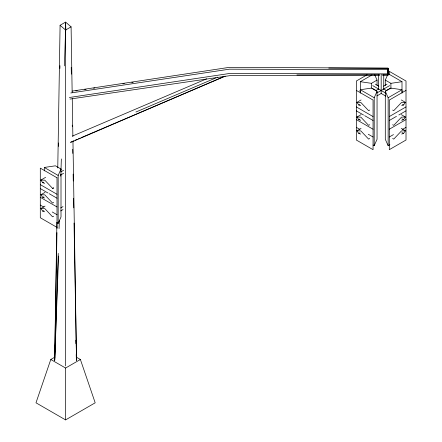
<?xml version="1.0" encoding="UTF-8"?>
<svg xmlns="http://www.w3.org/2000/svg" width="442" height="442" viewBox="0 0 442 442"><rect width="100%" height="100%" fill="white"/><g stroke="black" fill="none" stroke-linecap="round" stroke-linejoin="round"><path stroke-width="0.66" d="M65.587 419.9L65.587 368.031L80.389 359.49L95.185 402.811L65.587 419.9L35.99 402.811L50.786 359.49L54.93 357.097M65.587 365.899L65.587 30.028L60.084 25.277L65.587 22.1L71.09 26.852L72.156 92.422M388.043 68.51L388.043 74.847L388.043 70.626M382.485 75.14L388.004 75.157L388.021 68.245L328.726 68.09M388.021 68.245L388.004 75.157M54.659 360.236L56.891 222.392M57.769 167.943L60.084 25.277M54.664 360.23L56.952 232.614M57.029 228.475L57.051 227.094M58.499 146.385L58.559 142.937M59.897 68.433L59.946 65.676M58.25 253.382L54.736 360.236L58.548 256.04M59.062 228.569L59.333 220.293M60.786 176.176L60.852 174.109M60.99 169.971L61.35 158.943M64.41 65.88L65.587 30.028L71.09 26.852M57.007 222.735L58.162 223.403L58.162 175.452L61.007 169.048L55.399 165.811L44.305 167.452L44.305 170.877M58.162 223.403L61.007 216.994L61.007 169.048M374.203 97.737L377.054 91.334L371.44 88.096L360.346 89.737L374.203 97.737L374.203 145.683L373.048 145.02M385.297 85.577L385.297 80.096L388.142 73.692L401.999 81.693L401.999 93.163M374.203 145.683L377.054 139.28L377.054 91.334M401.668 105.616L403.513 105.03L405.447 102.367L401.281 99.958M401.668 120.301L403.513 119.716L405.447 117.047L401.281 114.638M401.668 134.053L403.513 133.467L405.447 130.804L401.281 128.395M44.636 183.336L42.791 182.745L40.857 180.082L45.62 177.33M60.664 172.004L63.598 170.308M42.791 182.745L43.869 182.126M60.664 174.977L63.598 173.281M44.636 198.016L42.791 197.43L40.857 194.762L45.029 192.358M40.857 180.082L44.78 180.165L52.576 188.391L53.648 187.773M42.791 197.43L43.869 196.806M44.636 211.768L42.791 211.182L40.857 208.519L45.029 206.11M53.648 202.453L52.576 203.077L44.78 194.85L40.857 194.762M42.791 211.182L43.869 210.563M60.664 207.961L63.013 206.607M60.664 210.933L63.013 209.58M53.648 216.21L52.576 216.829L44.78 208.602L40.857 208.519M367.081 74.82L356.335 81.024L356.335 140.026L373.054 149.678L373.054 100.052L356.335 90.406M360.346 93.163L360.346 81.693L371.893 75.024M360.346 81.693L371.44 83.334L377.054 80.096L374.722 74.853M375.667 90.698L378.601 89.002M383.523 86.162L387.043 84.129M360.683 105.616L358.838 105.03L356.898 102.367L361.07 99.958M377.065 92.864L389.617 85.615M358.838 105.03L359.91 104.411M377.065 95.837L381.175 93.461L385.866 96.174M386.093 90.621L389.617 88.588M388.142 145.683L385.297 139.28L385.297 91.334L390.905 88.096L401.999 89.737L388.142 97.737L388.142 145.683L389.877 144.683M360.683 120.301L358.838 119.716L356.898 117.047L361.07 114.638M369.694 110.058L368.617 110.677L360.821 102.45L356.898 102.367M401.9 91.461L402.977 90.842M406.01 90.406L389.297 100.052L389.297 149.678L406.01 140.026L406.01 81.024L389.297 71.372L389.297 74.781M358.838 119.716L359.91 119.091M360.683 134.053L358.838 133.467L356.898 130.804L361.07 128.395M369.694 124.738L368.617 125.362L360.821 117.13L356.898 117.047M358.838 133.467L359.91 132.843M389.297 116.566L406.01 106.914M389.297 120.495L396.457 116.362M398.85 114.981L406.01 110.843M369.694 138.495L368.617 139.114L360.821 130.887L356.898 130.804M389.297 129.235L406.01 119.583M389.297 137.003L393.474 134.595M402.43 129.423L406.01 127.351M70.427 142.545L224.343 76.361M72.46 136.064L206.685 78.809M135.909 112.019L217.58 77.179M70.808 142.07L73.974 140.716M75.239 140.18L77.14 139.368M78.405 138.827L80.3 138.02M81.571 137.479L225.287 76.173M52.576 188.391L53.725 188.104M72.107 91.102L229.321 67.355L388.043 68.14L388.043 69.737M75.797 90.875L77.162 90.671M84.676 89.544L86.041 89.339M93.549 88.212L94.919 88.008M122.915 83.809L124.279 83.604M131.793 82.477L133.158 82.273M70.775 92.969L229.332 69.19L388.037 69.604M69.372 97.5L229.647 73.466L388.026 73.875M385.297 80.096L390.905 83.334L401.999 81.693M70.002 99.069L215.74 77.726M217.099 77.527L230.039 75.632L379.766 74.886M405.447 102.367L401.529 102.45L393.734 110.677L392.656 110.058M405.447 117.047L401.529 117.13L393.734 125.362L392.656 124.738M405.447 130.804L401.529 130.887L393.734 139.114L392.656 138.495M382.523 74.875L387.352 74.847M296.897 74.919L379.722 75.134M375.308 84.129L378.827 86.162M383.75 89.002L386.684 90.698M372.733 85.615L385.866 93.201M402.435 104.411L403.513 105.03M372.733 88.588L376.252 90.621M359.374 90.842L360.451 91.461M401.9 118.782L403.513 119.716M401.9 132.534L403.513 133.467M356.335 106.914L373.054 116.566M356.335 110.843L363.501 114.981M364.694 115.671L373.054 120.495M356.335 119.583L373.054 129.235M356.335 127.351L359.921 129.423M368.274 134.246L373.054 137.003M44.305 167.452L58.162 175.452M40.294 184.629L57.007 194.281M40.294 188.563L48.051 193.043M49.25 193.729L57.007 198.209M40.294 197.298L57.007 206.95M40.294 205.071L43.874 207.138M52.233 211.961L57.007 214.718M76.245 357.097L80.389 359.49M50.786 359.49L65.587 368.031M385.297 91.334L388.142 97.737M76.251 355.412L76.422 360.236L76.239 354.02M65.852 30.382L65.587 22.1L65.587 30.376M75.797 340.218L75.908 343.672M71.228 67.245L71.35 74.14M72.273 125.152L72.295 126.534M72.703 149.28L72.781 153.418M73.151 174.098L73.278 180.993M73.587 198.226L73.764 207.878M74.035 223.044L76.51 360.236L72.958 141.429M72.261 98.638L72.875 136.6M390.905 83.334L390.905 88.814M383.75 74.825L383.75 89.234M381.175 74.256L381.175 93.461M378.601 74.825L378.601 89.234M377.054 80.096L377.054 85.577M371.44 83.334L371.44 88.129M57.007 177.772L40.294 168.12L40.294 217.74L57.007 227.392L57.007 177.772"/></g></svg>
